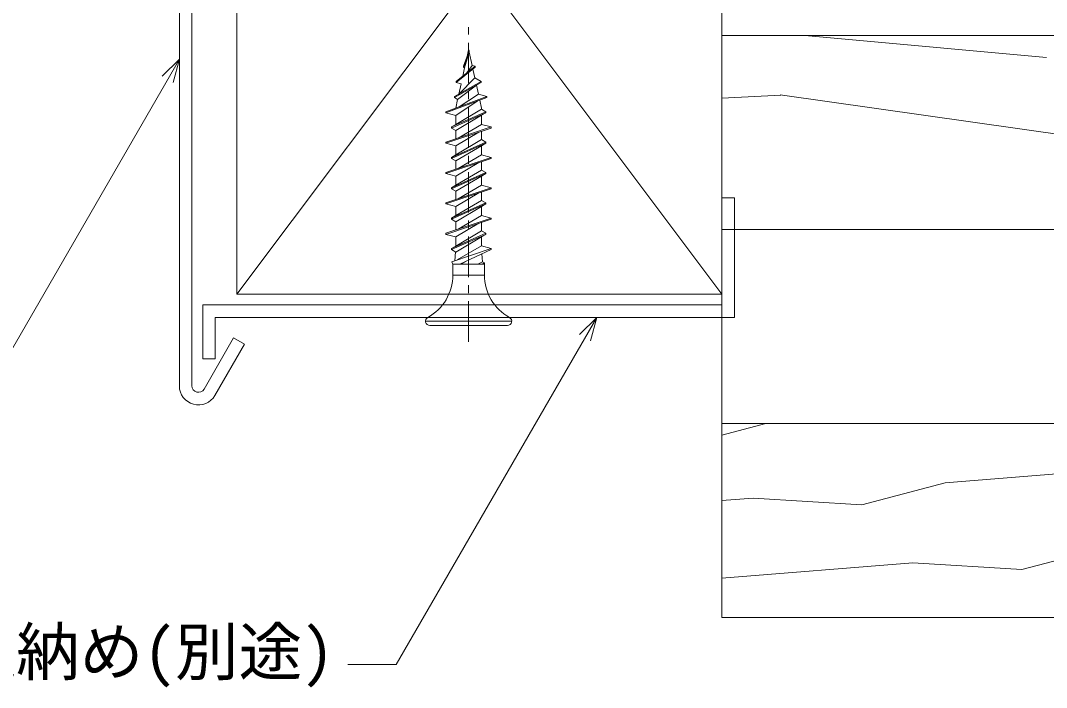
# Model space of a CAD drawing. Units: millimetres, scale not verified. Extents: x -840 to 840, y -594 to 594.
# Drawn here: x -276.9 to -23.1, y -161.3 to 3.7 of the extents above; entities that cross this region are included whole.
import ezdxf
from ezdxf.enums import TextEntityAlignment as Align

# ---------------------------------------------------------------- set-up
doc = ezdxf.new("R2010")
doc.units = ezdxf.units.MM
doc.header["$LTSCALE"] = 2
doc.linetypes.add('CHAIN1', pattern=[8, 5, -1, 1, -1])
for name, color, linetype, lineweight in [('0-0_野地板', 2, 'Continuous', 9), ('0-5_文字', 5, 'Continuous', 9), ('0-9_寸法線', 7, 'Continuous', 9), ('0-A_GL鋼板', 7, 'Continuous', 9), ('0-C_部材(ﾋﾞｽ類)', 7, 'Continuous', 9), ('0-D_中心線', 2, 'CHAIN1', 9)]:
    doc.layers.add(name, color=color, linetype=linetype, lineweight=lineweight)
doc.styles.add('ＭＳ ゴシック', font='')
doc.styles.get('ＭＳ ゴシック').set_extended_font_data('MS Gothic')

msp = doc.modelspace()

# ---------------------------------------------------------------- linework, layer by layer
at = {"layer": '0-0_野地板'}
for p, q in [((-223.365, 96), (-103.365, -64)), ((-223.365, -64), (-103.365, 96)), ((-103.365, 96), (-103.365, -144)), ((-103.365, 0), (616.635, 0)), ((-82.85, 0), (-74.721, -0.739)), ((-74.721, -0.739), (-23.094, -5.432)), ((-103.365, -15.546), (-88.808, -14.78)), ((-88.938, -14.644), (9.622, -28.724)), ((-103.365, -48), (616.635, -48)), ((-103.365, -96), (616.635, -96)), ((-92.52, -96), (-103.365, -98.879)), ((-0.565, -106.9), (-48.116, -110.697)), ((-48.116, -110.697), (-68.735, -116.172)), ((-95.668, -114.494), (-103.365, -115.108)), ((-68.735, -116.172), (-95.668, -114.494)), ((-8.556, -126.68), (-29.175, -132.155)), ((-56.108, -130.477), (-103.365, -134.25)), ((-29.175, -132.155), (-56.108, -130.477)), ((-103.365, -144), (616.635, -144))]:
    msp.add_line(p, q, dxfattribs=at)
msp.add_lwpolyline([(-223.365, -64), (-103.365, -64), (-103.365, 96), (-223.365, 96)], close=True, dxfattribs=at)
at = {"layer": '0-9_寸法線'}
for points in [[(-237.587, -5.821), (-287.176, -91.712), (-299.176, -91.712)], [(-241.83, -10.064), (-237.587, -5.821), (-239.14, -11.617)], [(-134.334, -69.778), (-183.923, -155.669), (-195.923, -155.669)], [(-138.577, -74.02), (-134.334, -69.778), (-135.887, -75.573)]]:
    msp.add_lwpolyline(points, dxfattribs=at)
at = {"layer": '0-A_GL鋼板'}
for p, q in [((-234.476, 114.489), (-234.476, -86.703)), ((-237.587, -86.703), (-237.587, 111.378)), ((-231.809, -80), (-231.809, -66.667)), ((-103.365, -66.667), (-231.809, -66.667)), ((-228.698, -69.778), (-228.698, -80)), ((-228.698, -80), (-231.809, -80))]:
    msp.add_line(p, q, dxfattribs=at)
for points in [[(-228.698, -69.778), (-100.254, -69.778), (-100.254, -40.19), (-103.365, -40.19), (-103.365, -66.667)], [(-228.796, -89.058), (-221.464, -76.36), (-224.159, -74.804), (-231.49, -87.503)]]:
    msp.add_lwpolyline(points, dxfattribs=at)
for radius in [4.711, 1.6]:
    msp.add_arc((-232.876, -86.703), radius, 180, 330, dxfattribs=at)
at = {"layer": '0-C_部材(ﾋﾞｽ類)'}
for p, q in [((-167.269, -7.588), (-165.905, -3.828)), ((-167.269, -7.855), (-165.905, -4.095)), ((-165.907, -4.096), (-167.021, -7.998)), ((-166.397, -5.184), (-166.031, -3.535)), ((-166.171, -4.56), (-165.975, -3.788)), ((-165.975, -3.788), (-166.031, -3.535)), ((-165.905, -4.095), (-165.907, -4.096)), ((-165.179, -7.381), (-165.907, -4.096)), ((-169.114, -11.348), (-164.407, -7.588)), ((-167.269, -7.855), (-167.269, -7.588)), ((-166.476, -9.241), (-165.179, -7.381)), ((-169.114, -11.615), (-164.407, -7.855)), ((-169.114, -11.348), (-167.473, -10.037)), ((-167.473, -10.037), (-167.021, -7.998)), ((-167.269, -7.855), (-167.021, -7.998)), ((-164.492, -10.48), (-164.973, -8.307)), ((-169.492, -15.108), (-162.948, -11.348)), ((-169.492, -15.375), (-162.948, -11.615)), ((-169.114, -11.615), (-169.114, -11.348)), ((-169.114, -11.615), (-167.895, -11.941)), ((-164.091, -12.288), (-168.751, -15.802)), ((-168.466, -14.516), (-164.492, -10.48)), ((-168.466, -14.516), (-167.895, -11.941)), ((-162.948, -11.615), (-164.091, -12.288)), ((-163.591, -14.545), (-164.091, -12.288)), ((-171.631, -18.868), (-161.49, -15.108)), ((-168.355, -17.653), (-163.591, -14.545)), ((-171.631, -19.135), (-161.49, -15.375)), ((-169.492, -15.375), (-168.751, -15.802)), ((-169.231, -17.969), (-168.751, -15.802)), ((-169.231, -19.778), (-163.941, -16.284)), ((-162.831, -17.969), (-163.261, -16.031)), ((-171.631, -18.868), (-169.231, -17.978)), ((-171.631, -19.135), (-171.631, -18.868)), ((-171.631, -19.135), (-169.231, -19.778)), ((-170.298, -22.628), (-161.765, -18.868)), ((-170.298, -22.895), (-161.765, -19.135)), ((-169.231, -17.969), (-169.231, -17.978)), ((-169.231, -22.012), (-162.831, -18.252)), ((-162.831, -19.751), (-169.231, -23.511)), ((-169.231, -22.012), (-169.231, -19.778)), ((-162.831, -17.969), (-162.831, -18.252)), ((-161.765, -19.135), (-162.831, -19.751)), ((-162.831, -21.985), (-162.831, -19.751)), ((-171.631, -26.388), (-160.431, -22.628)), ((-168.586, -25.365), (-162.831, -21.985)), ((-171.631, -26.655), (-160.431, -22.895)), ((-170.298, -22.895), (-169.231, -23.511)), ((-169.231, -25.582), (-169.231, -23.511)), ((-169.231, -27.298), (-163.477, -23.917)), ((-162.831, -25.772), (-162.831, -23.7)), ((-171.631, -26.388), (-169.231, -25.582)), ((-171.631, -26.655), (-171.631, -26.388)), ((-171.631, -26.655), (-169.231, -27.298)), ((-170.298, -30.148), (-161.765, -26.388)), ((-170.298, -30.415), (-161.765, -26.655)), ((-169.231, -29.532), (-162.831, -25.772)), ((-162.831, -27.271), (-169.231, -31.031)), ((-169.231, -29.532), (-169.231, -27.298)), ((-161.765, -26.655), (-162.831, -27.271)), ((-162.831, -29.505), (-162.831, -27.271)), ((-171.631, -33.908), (-160.431, -30.148)), ((-171.631, -34.175), (-160.431, -30.415)), ((-170.298, -30.415), (-169.231, -31.031)), ((-168.586, -32.885), (-162.831, -29.505)), ((-169.231, -33.102), (-169.231, -31.031)), ((-169.231, -34.818), (-163.477, -31.437)), ((-162.831, -33.292), (-162.831, -31.22)), ((-171.631, -34.175), (-171.631, -33.908)), ((-171.631, -34.175), (-169.231, -34.818)), ((-170.298, -37.668), (-161.765, -33.908)), ((-170.298, -37.935), (-161.765, -34.175)), ((-169.231, -37.052), (-162.831, -33.292)), ((-162.831, -34.791), (-169.231, -38.551)), ((-169.231, -37.052), (-169.231, -34.818)), ((-161.765, -34.175), (-162.831, -34.791)), ((-162.831, -37.025), (-162.831, -34.791)), ((-171.631, -41.428), (-160.431, -37.668)), ((-171.631, -41.695), (-160.431, -37.935)), ((-170.298, -37.935), (-169.231, -38.551)), ((-168.586, -40.405), (-162.831, -37.025)), ((-169.231, -40.622), (-169.231, -38.551)), ((-169.231, -42.338), (-163.477, -38.957)), ((-162.831, -40.812), (-162.831, -38.74)), ((-171.631, -41.695), (-171.631, -41.428)), ((-171.631, -41.695), (-169.231, -42.338)), ((-170.298, -45.188), (-161.765, -41.428)), ((-170.298, -45.455), (-161.765, -41.695)), ((-169.231, -44.572), (-162.831, -40.812)), ((-162.831, -42.311), (-169.231, -46.071)), ((-169.231, -44.572), (-169.231, -42.338)), ((-161.765, -41.695), (-162.831, -42.311)), ((-162.831, -44.545), (-162.831, -42.311)), ((-171.631, -48.948), (-160.431, -45.188)), ((-171.631, -49.215), (-160.431, -45.455)), ((-170.298, -45.455), (-169.231, -46.071)), ((-168.586, -47.925), (-162.831, -44.545)), ((-169.231, -48.142), (-169.231, -46.071)), ((-169.231, -49.858), (-163.477, -46.477)), ((-162.831, -48.332), (-162.831, -46.26)), ((-171.631, -49.215), (-171.631, -48.948)), ((-171.631, -49.215), (-169.231, -49.858)), ((-170.298, -52.708), (-161.765, -48.948)), ((-169.231, -52.092), (-162.831, -48.332)), ((-162.831, -49.831), (-169.231, -53.591)), ((-169.231, -52.092), (-169.231, -49.858)), ((-161.765, -49.215), (-162.831, -49.831)), ((-162.831, -52.065), (-162.831, -49.831)), ((-170.298, -52.975), (-169.231, -53.591)), ((-170.213, -55.992), (-160.431, -52.708)), ((-168.83, -55.528), (-162.831, -52.065)), ((-169.433, -55.73), (-169.282, -53.561)), ((-162.612, -55.979), (-162.747, -54.055)), ((-169.938, -56.601), (-170.213, -55.992)), ((-169.938, -59.268), (-169.938, -56.601)), ((-169.938, -56.601), (-162.125, -56.601)), ((-162.125, -56.601), (-169.938, -56.601)), ((-167.904, -56.601), (-166.713, -55.905)), ((-163.746, -56.601), (-162.612, -55.979)), ((-162.765, -56.601), (-162.094, -56.278)), ((-162.125, -59.268), (-162.125, -56.601)), ((-162.125, -59.268), (-169.938, -59.268)), ((-155.365, -70.712), (-176.698, -70.712)), ((-156.431, -71.779), (-175.631, -71.779))]:
    msp.add_line(p, q, dxfattribs=at)
for points in [[(-165.905, -4.095), (-165.905, -3.828), (-166.031, -3.535)], [(-164.407, -7.855), (-164.407, -7.588), (-165.179, -7.381)], [(-162.948, -11.615), (-162.948, -11.348), (-164.492, -10.48)], [(-169.492, -15.375), (-169.492, -15.108), (-168.466, -14.516)], [(-161.49, -15.375), (-161.49, -15.108), (-163.591, -14.545)], [(-161.765, -19.135), (-161.765, -18.868), (-162.831, -18.252)], [(-170.298, -22.895), (-170.298, -22.628), (-169.231, -22.012)], [(-160.431, -22.895), (-160.431, -22.628), (-162.831, -21.985)], [(-161.765, -26.655), (-161.765, -26.388), (-162.831, -25.772)], [(-170.298, -30.415), (-170.298, -30.148), (-169.231, -29.532)], [(-160.431, -30.415), (-160.431, -30.148), (-162.831, -29.505)], [(-161.765, -34.175), (-161.765, -33.908), (-162.831, -33.292)], [(-170.298, -37.935), (-170.298, -37.668), (-169.231, -37.052)], [(-160.431, -37.935), (-160.431, -37.668), (-162.831, -37.025)], [(-161.765, -41.695), (-161.765, -41.428), (-162.831, -40.812)], [(-170.298, -45.455), (-170.298, -45.188), (-169.231, -44.572)], [(-160.431, -45.455), (-160.431, -45.188), (-162.831, -44.545)], [(-170.298, -52.975), (-161.765, -49.215), (-161.765, -48.948), (-162.831, -48.332)], [(-170.298, -52.975), (-170.298, -52.708), (-169.231, -52.092)], [(-168.206, -56.601), (-160.431, -52.975), (-160.431, -52.708), (-162.831, -52.065)], [(-162.125, -56.601), (-162.094, -56.278), (-162.612, -55.979)]]:
    msp.add_lwpolyline(points, dxfattribs=at)
for centre, radius, start, end in [((-181.938, -59.268), 12, 298.85882, 0), ((-150.125, -59.268), 12, 180, 241.14118), ((-175.631, -70.712), 1.067, 118.85882, 270), ((-156.431, -70.712), 1.067, 270, 61.14118)]:
    msp.add_arc(centre, radius, start, end, dxfattribs=at)
at = {"layer": '0-D_中心線'}
msp.add_line((-166.031, -75.779), (-166.031, 2.088), dxfattribs=at)

# ---------------------------------------------------------------- texts
at = {"layer": '0-5_文字', "color": 7, "style": 'ＭＳ ゴシック'}
msp.add_text('GL鋼板淀納め(別途)', height=11.54, dxfattribs=at).set_placement((-340.916, -161.728), align=Align.BOTTOM_LEFT)

doc.saveas('drawing.dxf')
